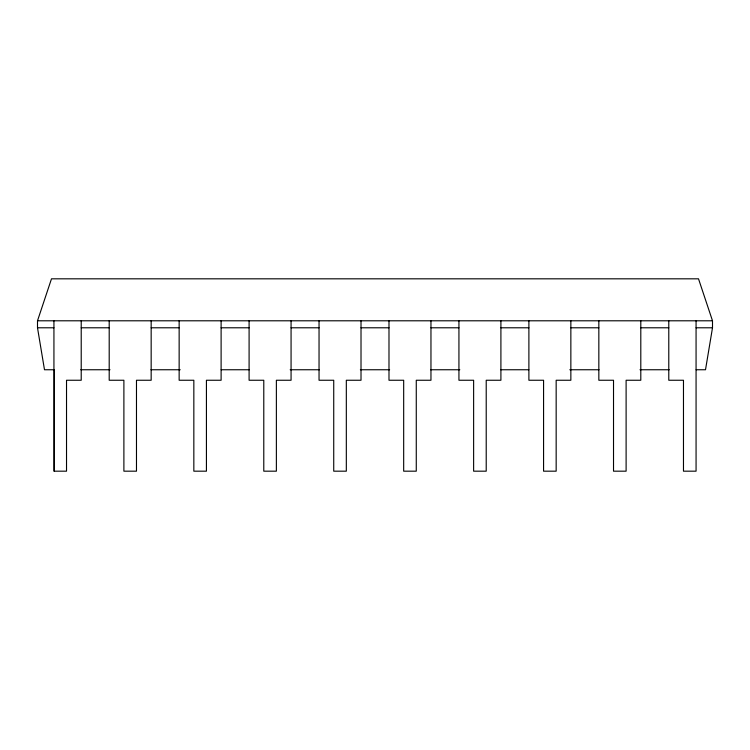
<?xml version="1.0" encoding="UTF-8"?>
<svg xmlns="http://www.w3.org/2000/svg" width="750" height="750" viewBox="0 0 750 750"><rect width="100%" height="100%" fill="white"/><g stroke="black" fill="none" stroke-linecap="round" stroke-linejoin="round"><path stroke-width="1.12" d="M53.85 369.75L44.494 369.75L37.5 327.787L37.5 320.794L51.488 278.822L698.513 278.822L712.5 320.794L712.5 327.787L705.506 369.75L696.15 369.75M37.5 320.794L712.5 320.794M37.5 327.787L53.934 327.787M81.216 327.787L109.2 327.787M151.163 327.787L179.147 327.787M221.109 327.787L249.094 327.787M291.066 327.787L319.041 327.787M361.012 327.787L388.988 327.787M430.959 327.787L458.934 327.787M500.906 327.787L528.891 327.787M570.853 327.787L598.837 327.787M640.8 327.787L668.784 327.787M696.066 327.787L712.5 327.787M80.766 369.75L110.006 369.75M150.956 369.75L180.206 369.75M221.156 369.75L249.234 369.75M290.184 369.75L319.425 369.75M360.375 369.75L389.625 369.75M430.575 369.75L459.816 369.75M500.766 369.75L528.844 369.75M569.794 369.75L599.044 369.75M639.994 369.75L669.234 369.75M696.066 320.794L696.066 471.178L683.475 471.178L683.475 380.25L668.784 380.25L668.784 320.794M640.8 320.794L640.8 380.25L626.109 380.25L626.109 471.178L613.519 471.178L613.519 380.25L598.837 380.25L598.837 320.794M570.853 320.794L570.853 380.25L556.163 380.25L556.163 471.178L543.572 471.178L543.572 380.25L528.891 380.25L528.891 320.794M500.906 320.794L500.906 380.25L486.216 380.25L486.216 471.178L473.625 471.178L473.625 380.25L458.934 380.25L458.934 320.794M430.959 320.794L430.959 380.25L416.269 380.25L416.269 471.178L403.678 471.178L403.678 380.25L388.988 380.25L388.988 320.794M361.012 320.794L361.012 380.25L346.322 380.25L346.322 471.178L333.731 471.178L333.731 380.25L319.041 380.25L319.041 320.794M291.066 320.794L291.066 380.25L276.375 380.25L276.375 471.178L263.784 471.178L263.784 380.25L249.094 380.25L249.094 320.794M221.109 320.794L221.109 380.25L206.428 380.25L206.428 471.178L193.837 471.178L193.837 380.25L179.147 380.25L179.147 320.794M151.163 320.794L151.163 380.25L136.481 380.25L136.481 471.178L123.891 471.178L123.891 380.25L109.2 380.25L109.2 320.794M81.216 320.794L81.216 380.25L66.525 380.25L66.525 471.178L53.934 471.178L53.934 320.794M54.356 369.75L54.356 471.178"/></g></svg>
